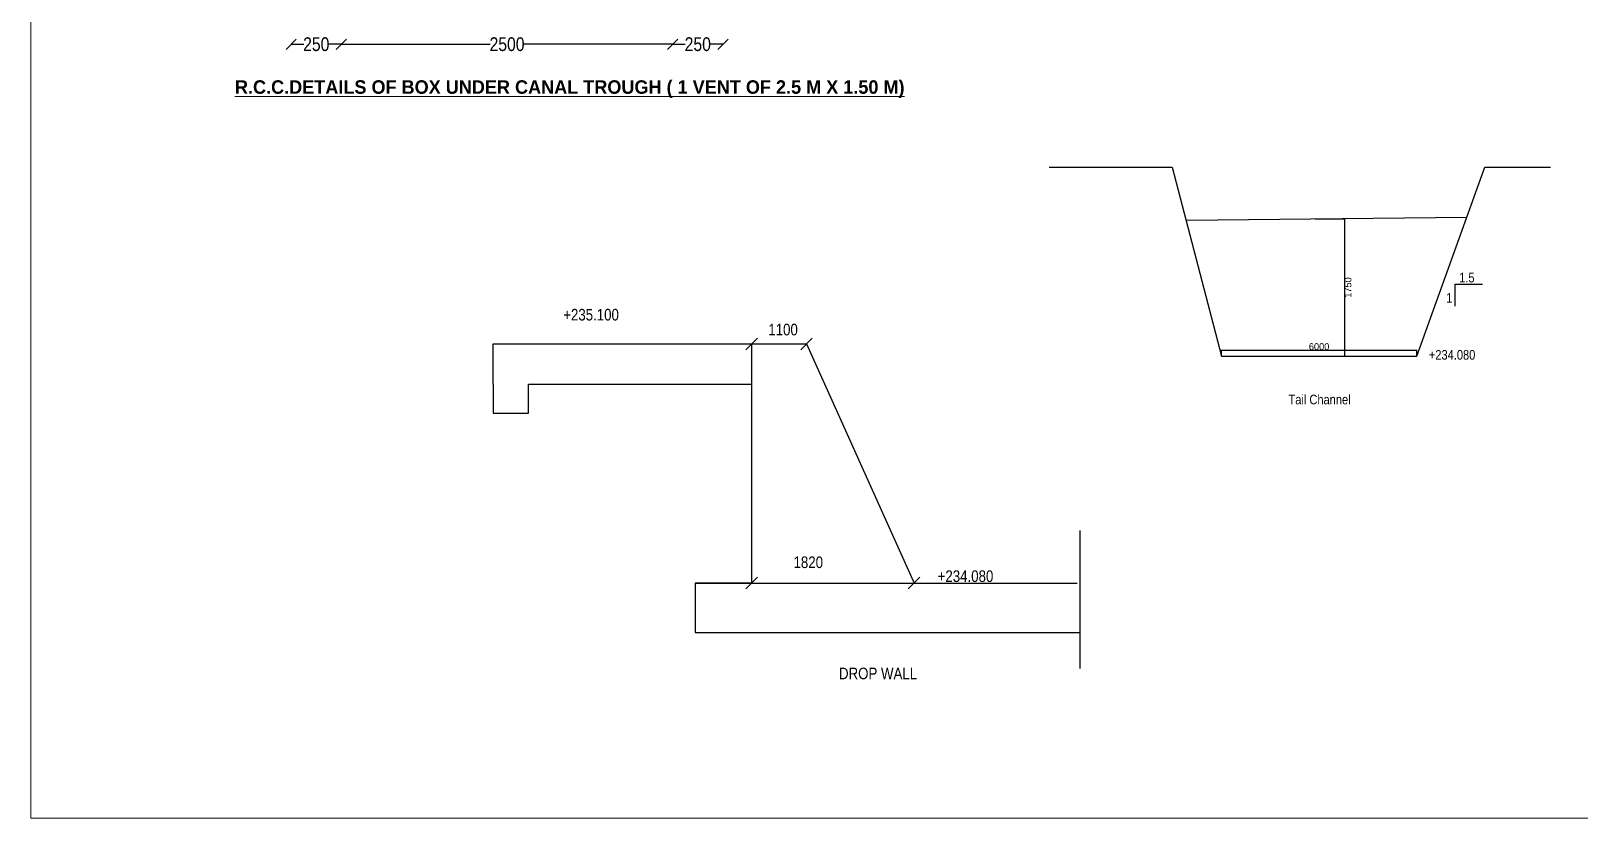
# Model space of a CAD drawing. Header units: inches. Extents: x -679659 to 80579, y 463092 to 1078123.
# Drawn here: x -242633 to -202532, y 530076 to 550486 of the extents above; entities that cross this region are included whole.
import ezdxf

# ---------------------------------------------------------------- set-up
doc = ezdxf.new("R2010")
doc.units = ezdxf.units.IN
doc.header["$LTSCALE"] = 1000
doc.header["$MEASUREMENT"] = 0
for name, color, linetype in [('abutment', 6, 'Continuous'), ('DIM', 3, 'Continuous'), ('STEEL', 5, 'Continuous')]:
    doc.layers.add(name, color=color, linetype=linetype)
doc.styles.add('ARIAL NARROW', font='ARIALN.TTF')
doc.styles.add('CITYBLUEPR', font='cityb___.ttf')
doc.dimstyles.new('STANDARD$0', dxfattribs={"dimscale": 88.888889, "dimtxt": 0.02, "dimasz": 0.02, "dimexe": 0.05, "dimexo": 0.1, "dimgap": 0.002, "dimtad": 2, "dimdec": 0, "dimzin": 1, "dimdsep": 46, "dimtxsty": 'Standard', "dimblk": 'OBLIQUE', "dimcen": 0.09, "dimadec": 0, "dimazin": 0, "dimtfac": 1, "dimtdec": 4, "dimtofl": 0, "dimtmove": 0, "dimatfit": 3, "dimfxl": 1, "dimtolj": 1, "dimtzin": 1, "dimarcsym": 0})

# ---------------------------------------------------------------- blocks, each defined once
blk = doc.blocks.new('_Oblique')
at = {"color": 0, "linetype": 'ByBlock', "lineweight": -2}
blk.add_line((-0.5, -0.5), (0.5, 0.5), dxfattribs=at)
blk = doc.blocks.new('*D38')
at = {"layer": 'Defpoints', "color": 0, "transparency": 16777216}
for p in [(-234593, 550157), (-226010, 550157), (-226010, 550140)]:
    blk.add_point(p, dxfattribs=at)
at = {"layer": 'DIM', "color": 0, "lineweight": -2, "transparency": 16777216}
for p, q in [((-234593, 550153), (-234593, 550138)), ((-234593, 550140), (-230739, 550140)), ((-226010, 550140), (-229863, 550140)), ((-226010, 550153), (-226010, 550138))]:
    blk.add_line(p, q, dxfattribs=at)
at = {"layer": 'DIM', "color": 0, "lineweight": -2, "transparency": 16777216, "xscale": 266.6666666666666, "yscale": 266.6666666666666, "zscale": 266.6666666666666, "rotation": 180}
blk.add_blockref('_Oblique', (-234593, 550140), dxfattribs=at)
at = {"layer": 'DIM', "color": 0, "lineweight": -2, "transparency": 16777216, "xscale": 266.6666666666666, "yscale": 266.6666666666666, "zscale": 266.6666666666666}
blk.add_blockref('_Oblique', (-226010, 550140), dxfattribs=at)
at = {"layer": 'DIM', "color": 0, "lineweight": 9, "transparency": 16777216, "insert": (-230301, 550140), "char_height": 355.6, "attachment_point": 5, "style": 'ARIAL NARROW'}
blk.add_mtext('\\A1;2500', dxfattribs=at)
blk = doc.blocks.new('*D39')
at = {"layer": 'Defpoints', "color": 0, "transparency": 16777216}
for p in [(-226010, 550140), (-224710, 550140), (-224710, 550140)]:
    blk.add_point(p, dxfattribs=at)
at = {"layer": 'DIM', "color": 0, "lineweight": -2, "transparency": 16777216}
for p, q in [((-226010, 550144), (-226010, 550142)), ((-226010, 550140), (-225685, 550140)), ((-224710, 550140), (-225036, 550140)), ((-224710, 550144), (-224710, 550142))]:
    blk.add_line(p, q, dxfattribs=at)
at = {"layer": 'DIM', "color": 0, "lineweight": -2, "transparency": 16777216, "xscale": 266.6666666666666, "yscale": 266.6666666666666, "zscale": 266.6666666666666, "rotation": 180}
blk.add_blockref('_Oblique', (-226010, 550140), dxfattribs=at)
at = {"layer": 'DIM', "color": 0, "lineweight": -2, "transparency": 16777216, "xscale": 266.6666666666666, "yscale": 266.6666666666666, "zscale": 266.6666666666666}
blk.add_blockref('_Oblique', (-224710, 550140), dxfattribs=at)
at = {"layer": 'DIM', "color": 0, "lineweight": 9, "transparency": 16777216, "insert": (-225360, 550140), "char_height": 355.6, "attachment_point": 5, "style": 'ARIAL NARROW'}
blk.add_mtext('\\A1;250', dxfattribs=at)
blk = doc.blocks.new('*D40')
at = {"layer": 'Defpoints', "color": 0, "transparency": 16777216}
for p in [(-235893, 550140), (-234593, 550140), (-234593, 550140)]:
    blk.add_point(p, dxfattribs=at)
at = {"layer": 'DIM', "color": 0, "lineweight": -2, "transparency": 16777216}
for p, q in [((-235893, 550144), (-235893, 550142)), ((-235893, 550140), (-235567, 550140)), ((-234593, 550140), (-234918, 550140)), ((-234593, 550144), (-234593, 550142))]:
    blk.add_line(p, q, dxfattribs=at)
at = {"layer": 'DIM', "color": 0, "lineweight": -2, "transparency": 16777216, "xscale": 266.6666666666666, "yscale": 266.6666666666666, "zscale": 266.6666666666666, "rotation": 180}
blk.add_blockref('_Oblique', (-235893, 550140), dxfattribs=at)
at = {"layer": 'DIM', "color": 0, "lineweight": -2, "transparency": 16777216, "xscale": 266.6666666666666, "yscale": 266.6666666666666, "zscale": 266.6666666666666}
blk.add_blockref('_Oblique', (-234593, 550140), dxfattribs=at)
at = {"layer": 'DIM', "color": 0, "lineweight": 9, "transparency": 16777216, "insert": (-235243, 550140), "char_height": 355.6, "attachment_point": 5, "style": 'ARIAL NARROW'}
blk.add_mtext('\\A1;250', dxfattribs=at)
blk = doc.blocks.new('*D92')
at = {"layer": 'Defpoints', "color": 0, "transparency": 16777216}
for p in [(-209378, 545612), (-209378, 542054), (-208606, 542054)]:
    blk.add_point(p, dxfattribs=at)
at = {"layer": 'STEEL', "color": 0, "lineweight": -2, "transparency": 16777216}
for p, q in [((-209369, 545612), (-208602, 545612)), ((-208606, 545612), (-208606, 542054)), ((-209369, 542054), (-208602, 542054))]:
    blk.add_line(p, q, dxfattribs=at)
at = {"layer": 'STEEL', "color": 0, "lineweight": -2, "transparency": 16777216, "xscale": 1.777777777777778, "yscale": 1.777777777777778, "zscale": 1.777777777777778}
for p, rotation in [((-208606, 545612), 90), ((-208606, 542054), 270)]:
    blk.add_blockref('_Oblique', p, dxfattribs=dict(at, rotation=rotation))
at = {"layer": 'STEEL', "color": 0, "transparency": 16777216, "insert": (-208517, 543833), "char_height": 1.78, "attachment_point": 5, "rotation": 90}
blk.add_mtext('\\A1;{\\H100x;1750}', dxfattribs=at)
blk = doc.blocks.new('*D93')
at = {"layer": 'Defpoints', "color": 0, "transparency": 16777216}
for p in [(-206736, 542211), (-211797, 542054), (-206736, 542054)]:
    blk.add_point(p, dxfattribs=at)
at = {"layer": 'STEEL', "color": 0, "lineweight": -2, "transparency": 16777216}
for p, q in [((-211797, 542063), (-211797, 542216)), ((-211797, 542211), (-206736, 542211)), ((-206736, 542063), (-206736, 542216))]:
    blk.add_line(p, q, dxfattribs=at)
at = {"layer": 'STEEL', "color": 0, "lineweight": -2, "transparency": 16777216, "xscale": 1.777777777777778, "yscale": 1.777777777777778, "zscale": 1.777777777777778, "rotation": 180}
blk.add_blockref('_Oblique', (-211797, 542211), dxfattribs=at)
at = {"layer": 'STEEL', "color": 0, "lineweight": -2, "transparency": 16777216, "xscale": 1.777777777777778, "yscale": 1.777777777777778, "zscale": 1.777777777777778}
blk.add_blockref('_Oblique', (-206736, 542211), dxfattribs=at)
at = {"layer": 'STEEL', "color": 0, "transparency": 16777216, "insert": (-209266, 542300), "char_height": 1.78, "attachment_point": 5}
blk.add_mtext('\\A1;{\\H100x;6000}', dxfattribs=at)
blk = doc.blocks.new('*D106')
at = {"layer": 'Defpoints', "color": 0, "transparency": 16777216}
for p in [(-223966, 542369), (-222545, 542369), (-222545, 542369)]:
    blk.add_point(p, dxfattribs=at)
at = {"layer": 'STEEL', "color": 0, "lineweight": -2, "transparency": 16777216}
for p, q in [((-223966, 542370), (-223966, 542370)), ((-223966, 542369), (-222545, 542369)), ((-222545, 542370), (-222545, 542370))]:
    blk.add_line(p, q, dxfattribs=at)
at = {"layer": 'STEEL', "color": 0, "lineweight": -2, "transparency": 16777216, "xscale": 300, "yscale": 300, "zscale": 300, "rotation": 180}
blk.add_blockref('_Oblique', (-223966, 542369), dxfattribs=at)
at = {"layer": 'STEEL', "color": 0, "lineweight": -2, "transparency": 16777216, "xscale": 300, "yscale": 300, "zscale": 300}
blk.add_blockref('_Oblique', (-222545, 542369), dxfattribs=at)
at = {"layer": 'STEEL', "color": 0, "lineweight": 9, "transparency": 16777216, "insert": (-223151, 542740), "char_height": 300, "attachment_point": 5, "style": 'ARIAL NARROW'}
blk.add_mtext('\\A1;1100', dxfattribs=at)
blk = doc.blocks.new('*D107')
at = {"layer": 'Defpoints', "color": 0, "transparency": 16777216}
for p in [(-223966, 536170), (-219759, 536170), (-219759, 536170)]:
    blk.add_point(p, dxfattribs=at)
at = {"layer": 'STEEL', "color": 0, "lineweight": -2, "transparency": 16777216}
for p, q in [((-223966, 536171), (-223966, 536172)), ((-223966, 536170), (-219759, 536170)), ((-219759, 536171), (-219759, 536172))]:
    blk.add_line(p, q, dxfattribs=at)
at = {"layer": 'STEEL', "color": 0, "lineweight": -2, "transparency": 16777216, "xscale": 300, "yscale": 300, "zscale": 300, "rotation": 180}
blk.add_blockref('_Oblique', (-223966, 536170), dxfattribs=at)
at = {"layer": 'STEEL', "color": 0, "lineweight": -2, "transparency": 16777216, "xscale": 300, "yscale": 300, "zscale": 300}
blk.add_blockref('_Oblique', (-219759, 536170), dxfattribs=at)
at = {"layer": 'STEEL', "color": 0, "lineweight": 9, "transparency": 16777216, "insert": (-222498, 536707), "char_height": 300, "attachment_point": 5, "style": 'ARIAL NARROW'}
blk.add_mtext('\\A1;1820', dxfattribs=at)

msp = doc.modelspace()

# ---------------------------------------------------------------- linework, layer by layer
at = {"color": 0, "linetype": 'ByBlock', "lineweight": 9}
for p in [(-242633.4, 578737.2), (-168030, 530076)]:
    msp.add_line(p, (-242633.4, 530076), dxfattribs=at)
at = {"layer": 'STEEL', "color": 0}
for p, q in [((-216261.5, 546957.5), (-213070.5, 546957.5)), ((-213070.5, 546957.5), (-211797, 542054)), ((-206735.5, 542054), (-204975, 546957.5)), ((-204975, 546957.5), (-203269.5, 546957.5)), ((-212711.5, 545575.2), (-205442.1, 545656.5)), ((-205743, 543351.5), (-205743, 543916)), ((-205743, 543916), (-205036.5, 543916)), ((-230657.9, 541324.4), (-230657.9, 542368.9)), ((-230657.9, 542368.9), (-223965.9, 542368.9)), ((-223965.9, 542368.9), (-223965.9, 536170.4)), ((-223965.9, 542368.9), (-222544.9, 542368.9)), ((-222544.9, 542368.9), (-219758.9, 536170.4)), ((-211797, 542054), (-206735.5, 542054)), ((-230657.9, 541324.4), (-230657.9, 540575.4)), ((-229747.4, 541324.4), (-223965.9, 541324.4)), ((-229747.4, 540575.4), (-229747.4, 541324.4)), ((-230657.9, 540575.4), (-229747.4, 540575.4)), ((-215459.4, 537532.4), (-215459.4, 533958.4)), ((-223965.9, 536170.4), (-225429.9, 536170.4)), ((-225429.9, 536170.4), (-215531.4, 536170.4)), ((-225429.9, 536170.4), (-225429.9, 534886.4)), ((-225429.9, 534886.4), (-215459.4, 534886.4))]:
    msp.add_line(p, q, dxfattribs=at)

# ---------------------------------------------------------------- texts
at = {"layer": 'abutment', "color": 0, "lineweight": 9, "style": 'CITYBLUEPR'}
msp.add_text('%%UR.C.C.DETAILS OF BOX UNDER CANAL TROUGH ( 1 VENT OF 2.5 M X 1.50 M)', height=350, dxfattribs=at).set_placement((-237349.3, 548856.2))
at = {"layer": 'abutment', "color": 0, "lineweight": 9, "char_height": 250, "attachment_point": 6, "style": 'ARIAL NARROW'}
for s, insert in [('1.5', (-205239, 544088.6)), ('1', (-205811.5, 543565.5)), ('+234.080', (-205219, 542085.6)), ('Tail Channel', (-208449.5, 540926.6))]:
    msp.add_mtext(s, dxfattribs=dict(at, insert=insert))
at = {"layer": 'STEEL', "color": 0, "lineweight": 9, "style": 'ARIAL NARROW'}
for s, p in [('+235.100', (-228846.5, 542977.6)), ('+234.080', (-219147, 536198.6)), ('DROP WALL', (-221702, 533676.1))]:
    msp.add_text(s, height=300, dxfattribs=at).set_placement(p)

# ---------------------------------------------------------------- dimensions: what is measured, and where the dimension line sits
at = {"layer": 'DIM', "color": 0, "lineweight": 9}
for base, p1, p2, text, picture, middle in [((-234592.7, 550139.8), (-235892.7, 550139.8), (-234592.7, 550139.8), '250', '*D40', (-235242.7, 550139.8)), ((-226010.2, 550139.8), (-234592.7, 550157), (-226010.2, 550157), '2500', '*D38', (-230301.5, 550139.8)), ((-224710.2, 550139.8), (-226010.2, 550139.8), (-224710.2, 550139.8), '250', '*D39', (-225360.2, 550139.8))]:
    dim = msp.add_linear_dim(base=base, p1=p1, p2=p2, text=text, dimstyle='STANDARD$0', override={"dimtxt": 4, "dimasz": 3, "dimexe": 0.02, "dimexo": 0.05, "dimgap": 0.008, "dimtad": 0, "dimtxsty": 'ARIAL NARROW', "dimblk1": 'Oblique', "dimblk2": 'Oblique', "dimsah": 1}, dxfattribs=at)
    dim.commit()
    dim.dimension.update_dxf_attribs({"geometry": picture, "text_midpoint": middle})
at = {"layer": 'STEEL', "color": 0}
dim = msp.add_linear_dim(base=(-208606, 542054), p1=(-209377.7, 545612.5), p2=(-209377.7, 542054), angle=90, text='{\\H100x;1750}', dimstyle='STANDARD$0', dxfattribs=at)
dim.commit()
dim.dimension.update_dxf_attribs({"geometry": '*D92', "text_midpoint": (-208516.9, 543833.2)})
at = {"layer": 'STEEL', "color": 0, "lineweight": 9}
for base, p1, p2, text, picture, middle in [((-222544.9, 542368.9), (-223965.9, 542368.9), (-222544.9, 542368.9), '1100', '*D106', (-223151.4, 542739.9)), ((-219758.9, 536170.4), (-223965.9, 536170.4), (-219758.9, 536170.4), '1820', '*D107', (-222498.4, 536707.4))]:
    dim = msp.add_linear_dim(base=base, p1=p1, p2=p2, text=text, dimstyle='STANDARD$0', override={"dimscale": 1, "dimtxt": 300, "dimasz": 300, "dimexe": 1.25, "dimexo": 0.625, "dimgap": 0.625, "dimtad": 0, "dimzin": 8, "dimtxsty": 'ARIAL NARROW', "dimcen": 2.5, "dimtdec": 0, "dimtofl": 1, "dimtmove": 2, "dimtzin": 0}, dxfattribs=at)
    dim.commit()
    dim.dimension.update_dxf_attribs({"geometry": picture, "text_midpoint": middle, "dimtype": 160})
at = {"layer": 'STEEL', "color": 0}
dim = msp.add_aligned_dim(p1=(-211797, 542054), p2=(-206735.5, 542054), distance=157.2, text='{\\H100x;6000}', dimstyle='STANDARD$0', dxfattribs=at)
dim.commit()
dim.dimension.update_dxf_attribs({"geometry": '*D93', "text_midpoint": (-209266.3, 542300.2)})

doc.saveas('drawing.dxf')
